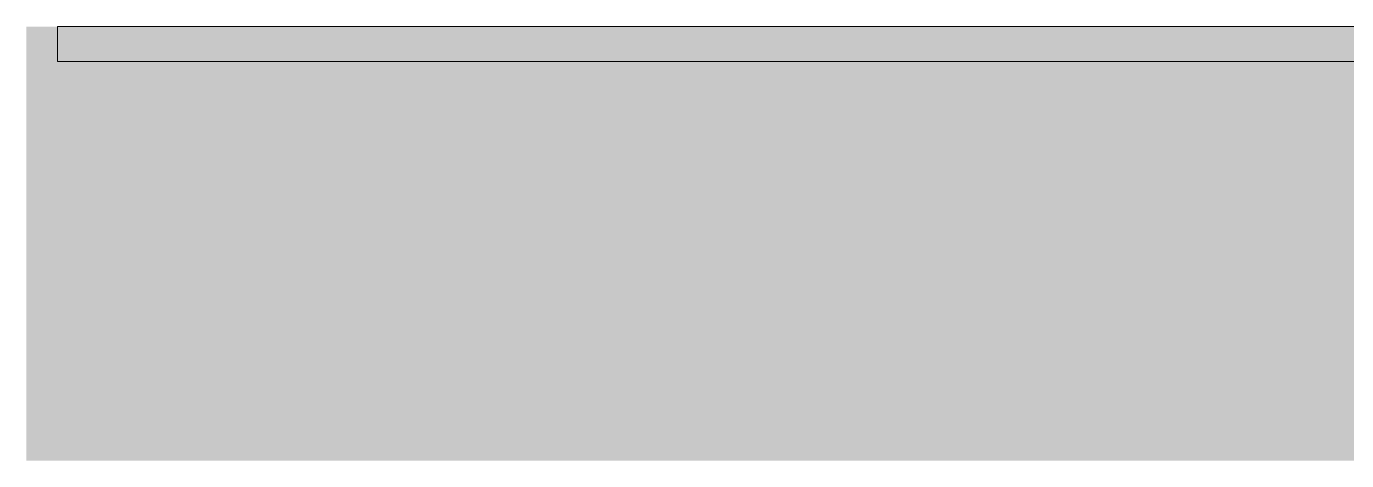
# Model space of a CAD drawing. Header units: millimetres. Extents: x 365175 to 2667127, y -330297 to -162108.
# Drawn here: x 1966595 to 1976020, y -330297 to -327194 of the extents above; entities that cross this region are included whole.
import ezdxf

# ---------------------------------------------------------------- set-up
doc = ezdxf.new("R2010")
doc.units = ezdxf.units.MM
doc.header["$MEASUREMENT"] = 0
doc.linetypes.add('Wipeout_Contour', pattern=[1000, 0, -1000])

# ---------------------------------------------------------------- blocks, each defined once
blk = doc.blocks.new('Élément de coupe_1158_2', base_point=(2255931.7, -327094.4))
at = {"color": 254, "linetype": 'Wipeout_Contour', "lineweight": 0, "ltscale": 8003108.878307802}
blk.add_wipeout([(1966816.7, -327444.4), (1980825.7, -327444.4), (1980825.7, -327194.4), (1966816.7, -327194.4)], dxfattribs=at)
at = {"linetype": 'Continuous', "lineweight": 5, "true_color": 0x00e7c4}
h = blk.add_hatch(dxfattribs=at)
h.set_pattern_fill('Plâtre_0002', color=120, style=0, pattern_type=2)
h.set_pattern_definition([(0, (2255931.67, -327094.36), (0, 86.60254), [0, -50]), (0, (2255956.67, -327051.06), (0, 86.60254), [0, -50])])
h.paths.add_polyline_path([(1966816.7, -327444.4), (1980825.7, -327444.4), (1980825.7, -327194.4), (1966816.7, -327194.4)])
at = {"color": 7, "linetype": 'Continuous', "lineweight": 5}
for p, q in [((1966816.7, -327194.4), (1966816.7, -327444.4)), ((1980721.2, -327194.4), (1966816.7, -327194.4)), ((1980825.7, -327444.4), (1966816.7, -327444.4))]:
    blk.add_line(p, q, dxfattribs=at)

msp = doc.modelspace()

# ---------------------------------------------------------------- block references
at = {"lineweight": 0}
msp.add_blockref('Élément de coupe_1158_2', (2255931.67, -327094.361), dxfattribs=at)

# ---------------------------------------------------------------- next in the draw order: hatches: boundary and pattern name
at = {"linetype": 'Continuous', "lineweight": 5}
msp.add_hatch(color=255, dxfattribs=at).paths.add_polyline_path([(1966595.265, -327196.824), (2092724.34, -327196.824), (2092724.34, -330296.824), (1966595.265, -330296.824)])

doc.saveas('drawing.dxf')
